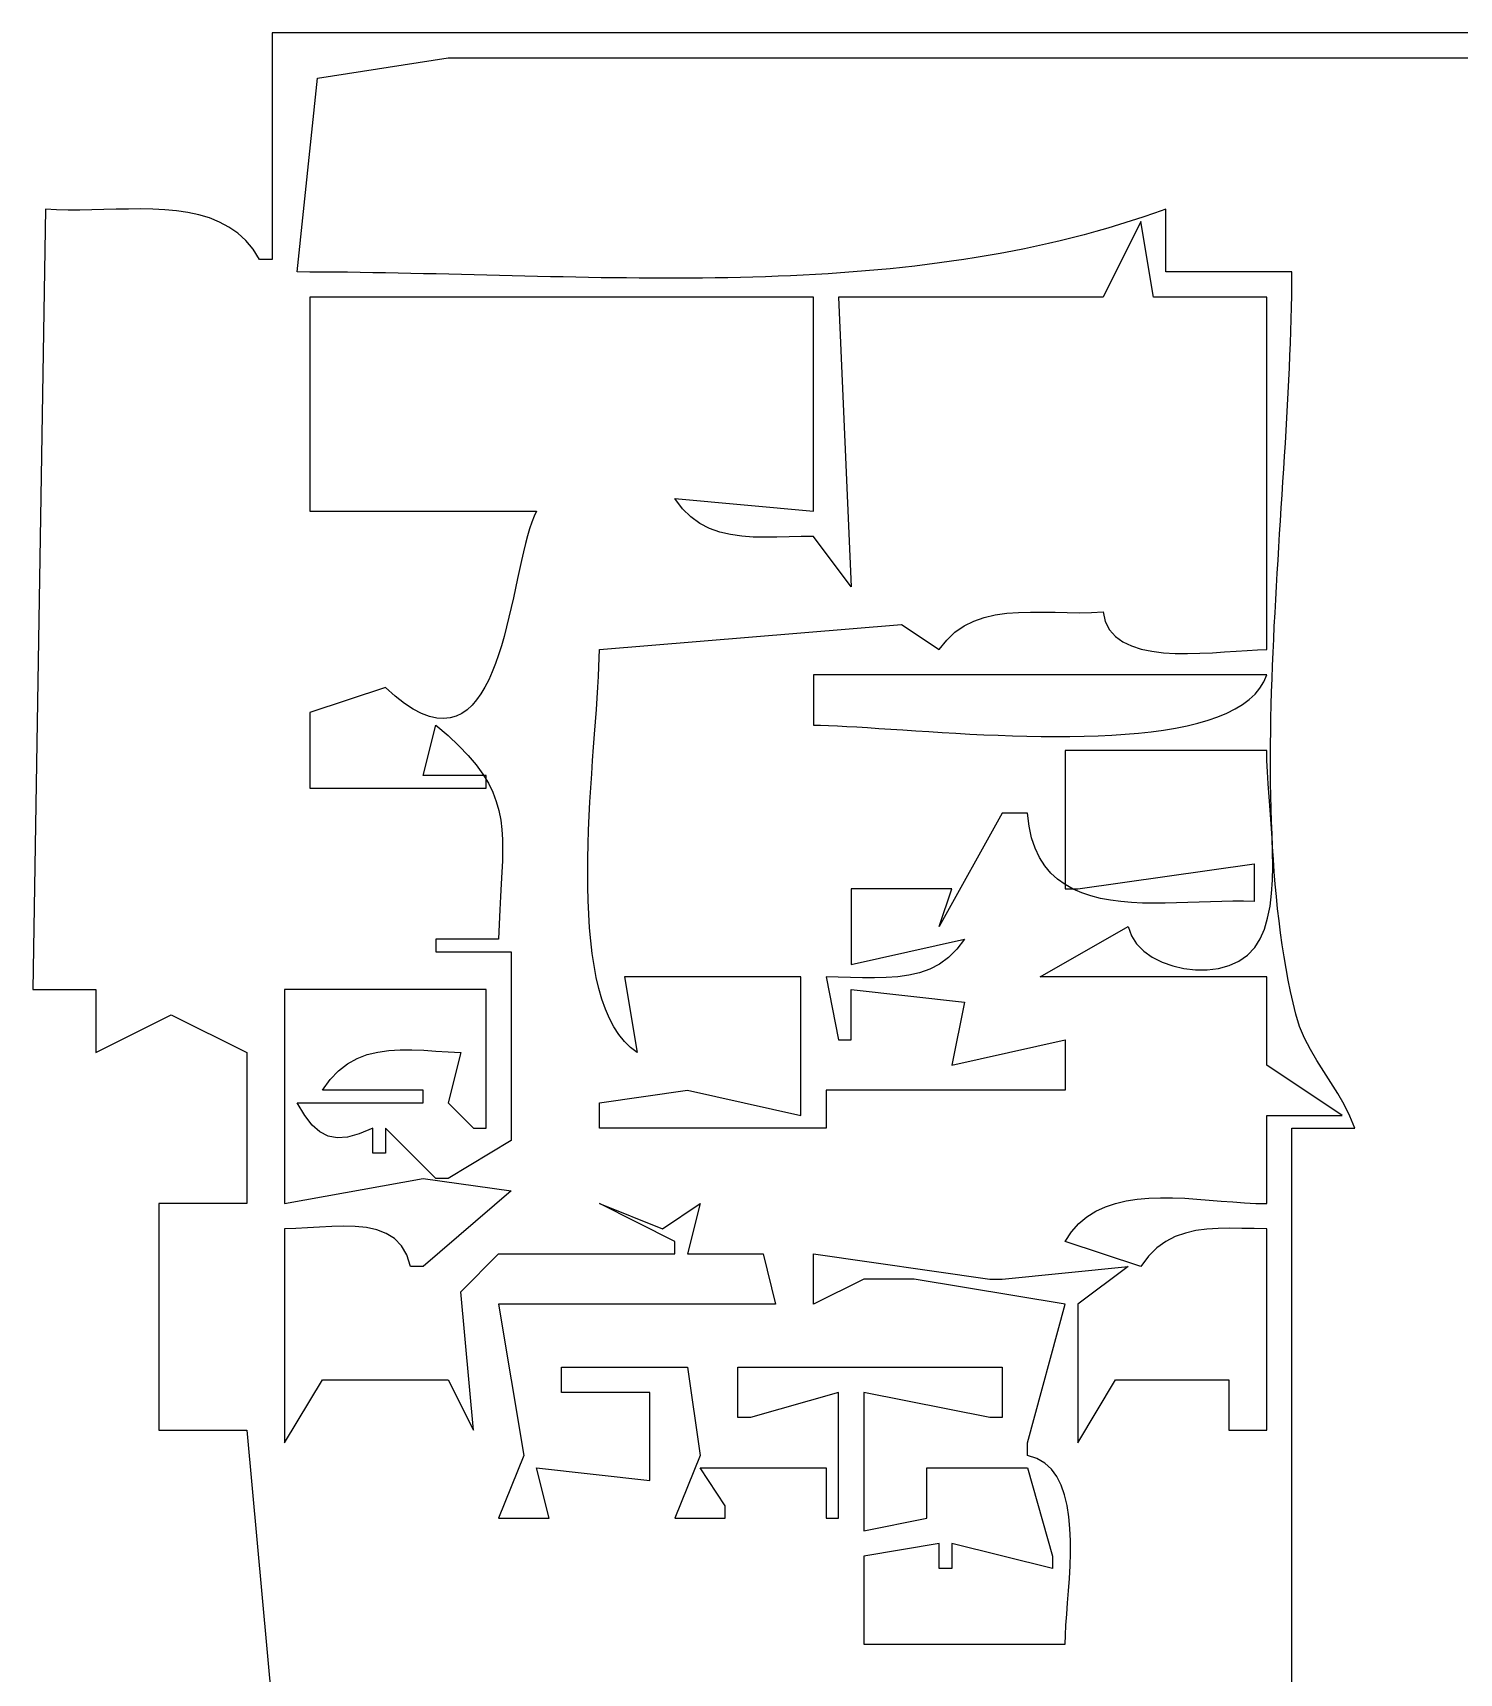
# Model space of a CAD drawing. Header units: metres. Extents: x 249 to 997, y 92 to 756.
# Drawn here: x 256 to 369.3, y 410.7 to 541 of the extents above; entities that cross this region are included whole.
import ezdxf

# ---------------------------------------------------------------- set-up
doc = ezdxf.new("R2010")
doc.units = ezdxf.units.M

msp = doc.modelspace()

# ---------------------------------------------------------------- linework, layer by layer
for p, q in [((431, 541), (275, 541)), ((275, 541), (275, 523)), ((278.6034, 537.3966), (289, 539)), ((289, 539), (315, 539)), ((315, 539), (431, 539)), ((277, 522), (278.6034, 537.3966)), ((257, 527), (256, 465)), ((257.8844, 526.939), (257, 527)), ((258.7974, 526.912), (257.8844, 526.939)), ((259.7335, 526.911), (258.7974, 526.912)), ((260.6875, 526.9277), (259.7335, 526.911)), ((261.654, 526.9542), (260.6875, 526.9277)), ((262.6275, 526.9822), (261.654, 526.9542)), ((263.6028, 527.0038), (262.6275, 526.9822)), ((264.5744, 527.0106), (263.6028, 527.0038)), ((265.5371, 526.9948), (264.5744, 527.0106)), ((266.4854, 526.9481), (265.5371, 526.9948)), ((267.414, 526.8624), (266.4854, 526.9481)), ((268.3176, 526.7297), (267.414, 526.8624)), ((269.1907, 526.5417), (268.3176, 526.7297)), ((270.028, 526.2905), (269.1907, 526.5417)), ((345.0814, 526.6716), (344.1592, 526.3559)), ((346, 527), (345.0814, 526.6716)), ((346, 522), (346, 527)), ((270.8241, 525.9679), (270.028, 526.2905)), ((271.5738, 525.5658), (270.8241, 525.9679)), ((272.2715, 525.076), (271.5738, 525.5658)), ((340.4364, 525.2165), (339.4975, 524.9613)), ((341.3721, 525.4834), (340.4364, 525.2165)), ((344, 526), (341, 520)), ((342.3045, 525.7621), (341.3721, 525.4834)), ((343.2336, 526.0529), (342.3045, 525.7621)), ((344.1592, 526.3559), (343.2336, 526.0529)), ((345, 520), (344, 526)), ((272.9121, 524.4905), (272.2715, 525.076)), ((273.49, 523.8012), (272.9121, 524.4905)), ((334.7576, 523.8508), (333.801, 523.6602)), ((335.7114, 524.0516), (334.7576, 523.8508)), ((336.6624, 524.2628), (335.7114, 524.0516)), ((337.6104, 524.4846), (336.6624, 524.2628)), ((338.5555, 524.7174), (337.6104, 524.4846)), ((339.4975, 524.9613), (338.5555, 524.7174)), ((274, 523), (273.49, 523.8012)), ((275, 523), (274, 523)), ((327.033, 522.5918), (326.0568, 522.4742)), ((328.0071, 522.7176), (327.033, 522.5918)), ((328.9788, 522.852), (328.0071, 522.7176)), ((329.9483, 522.9951), (328.9788, 522.852)), ((330.9152, 523.1473), (329.9483, 522.9951)), ((331.8797, 523.3087), (330.9152, 523.1473)), ((332.8417, 523.4796), (331.8797, 523.3087)), ((333.801, 523.6602), (332.8417, 523.4796)), ((277.9971, 521.9983), (277, 522)), ((278.9956, 521.9934), (277.9971, 521.9983)), ((279.9953, 521.9855), (278.9956, 521.9934)), ((280.9961, 521.9749), (279.9953, 521.9855)), ((281.998, 521.9618), (280.9961, 521.9749)), ((283.0009, 521.9464), (281.998, 521.9618)), ((284.0047, 521.929), (283.0009, 521.9464)), ((285.0093, 521.9098), (284.0047, 521.929)), ((286.0148, 521.889), (285.0093, 521.9098)), ((287.0209, 521.8669), (286.0148, 521.889)), ((288.0277, 521.8437), (287.0209, 521.8669)), ((289.0351, 521.8196), (288.0277, 521.8437)), ((290.0429, 521.7949), (289.0351, 521.8196)), ((291.0512, 521.7699), (290.0429, 521.7949)), ((292.0598, 521.7446), (291.0512, 521.7699)), ((293.0688, 521.7195), (292.0598, 521.7446)), ((294.0779, 521.6947), (293.0688, 521.7195)), ((295.0872, 521.6704), (294.0779, 521.6947)), ((296.0965, 521.6469), (295.0872, 521.6704)), ((297.1059, 521.6244), (296.0965, 521.6469)), ((298.1151, 521.6032), (297.1059, 521.6244)), ((299.1243, 521.5835), (298.1151, 521.6032)), ((300.1332, 521.5655), (299.1243, 521.5835)), ((301.1418, 521.5495), (300.1332, 521.5655)), ((302.1501, 521.5356), (301.1418, 521.5495)), ((303.1579, 521.5242), (302.1501, 521.5356)), ((304.1653, 521.5155), (303.1579, 521.5242)), ((305.1721, 521.5097), (304.1653, 521.5155)), ((306.1782, 521.507), (305.1721, 521.5097)), ((307.1836, 521.5077), (306.1782, 521.507)), ((308.1883, 521.512), (307.1836, 521.5077)), ((309.1921, 521.5201), (308.1883, 521.512)), ((310.1949, 521.5323), (309.1921, 521.5201)), ((311.1968, 521.5488), (310.1949, 521.5323)), ((312.1976, 521.5699), (311.1968, 521.5488)), ((313.1973, 521.5958), (312.1976, 521.5699)), ((314.1957, 521.6267), (313.1973, 521.5958)), ((315.1929, 521.6628), (314.1957, 521.6267)), ((316.1887, 521.7044), (315.1929, 521.6628)), ((317.1831, 521.7518), (316.1887, 521.7044)), ((318.176, 521.8051), (317.1831, 521.7518)), ((319.1673, 521.8646), (318.176, 521.8051)), ((320.157, 521.9305), (319.1673, 521.8646)), ((321.145, 522.0031), (320.157, 521.9305)), ((322.1312, 522.0826), (321.145, 522.0031)), ((323.1156, 522.1692), (322.1312, 522.0826)), ((324.098, 522.2632), (323.1156, 522.1692)), ((325.0784, 522.3648), (324.098, 522.2632)), ((326.0568, 522.4742), (325.0784, 522.3648)), ((356, 522), (346, 522)), ((355.9965, 521.0772), (356, 522)), ((318, 520), (278, 520)), ((278, 520), (278, 503)), ((318, 503), (318, 520)), ((341, 520), (320, 520)), ((320, 520), (321, 497)), ((354, 520), (345, 520)), ((354, 492), (354, 520)), ((355.9704, 519.2055), (355.9866, 520.1456)), ((355.9866, 520.1456), (355.9965, 521.0772)), ((355.9484, 518.257), (355.9704, 519.2055)), ((355.9209, 517.3007), (355.9484, 518.257)), ((355.8509, 515.3656), (355.8883, 516.3368)), ((355.8883, 516.3368), (355.9209, 517.3007)), ((355.8092, 514.3875), (355.8509, 515.3656)), ((355.7139, 512.4119), (355.7634, 513.4029)), ((355.7634, 513.4029), (355.8092, 514.3875)), ((355.6611, 511.415), (355.7139, 512.4119)), ((355.6054, 510.4125), (355.6611, 511.415)), ((355.5471, 509.4047), (355.6054, 510.4125)), ((355.4241, 507.3747), (355.4866, 508.392)), ((355.4866, 508.392), (355.5471, 509.4047)), ((355.3602, 506.353), (355.4241, 507.3747)), ((355.2952, 505.3274), (355.3602, 506.353)), ((355.163, 503.2657), (355.2293, 504.2982)), ((355.2293, 504.2982), (355.2952, 505.3274)), ((278, 503), (296, 503)), ((296, 503), (295.8108, 502.5947)), ((307.6041, 503.1974), (307, 504)), ((307, 504), (318, 503)), ((308.2684, 502.5449), (307.6041, 503.1974)), ((355.0967, 502.2302), (355.163, 503.2657)), ((295.6309, 502.1293), (295.4586, 501.6092)), ((295.8108, 502.5947), (295.6309, 502.1293)), ((308.9875, 502.0277), (308.2684, 502.5449)), ((309.756, 501.6306), (308.9875, 502.0277)), ((355.0307, 501.192), (355.0967, 502.2302)), ((295.1308, 500.4262), (294.9723, 499.7741)), ((295.2924, 501.0397), (295.1308, 500.4262)), ((295.4586, 501.6092), (295.2924, 501.0397)), ((310.5684, 501.3388), (309.756, 501.6306)), ((311.4194, 501.1374), (310.5684, 501.3388)), ((312.3035, 501.0113), (311.4194, 501.1374)), ((313.2152, 500.9456), (312.3035, 501.0113)), ((314.1493, 500.9254), (313.2152, 500.9456)), ((315.1002, 500.9356), (314.1493, 500.9254)), ((316.0626, 500.9615), (315.1002, 500.9356)), ((317.031, 500.9879), (316.0626, 500.9615)), ((318, 501), (317.031, 500.9879)), ((321, 497), (318, 501)), ((354.9653, 500.1516), (355.0307, 501.192)), ((294.8153, 499.0888), (294.6583, 498.3756)), ((294.9723, 499.7741), (294.8153, 499.0888)), ((354.838, 498.0651), (354.901, 499.1092)), ((354.901, 499.1092), (354.9653, 500.1516)), ((294.6583, 498.3756), (294.4996, 497.6401)), ((354.7768, 497.0197), (354.838, 498.0651)), ((294.3379, 496.8875), (294.1716, 496.1233)), ((294.4996, 497.6401), (294.3379, 496.8875)), ((354.7177, 495.9732), (354.7768, 497.0197)), ((293.999, 495.3528), (293.8187, 494.5815)), ((294.1716, 496.1233), (293.999, 495.3528)), ((354.6611, 494.9262), (354.7177, 495.9732)), ((293.8187, 494.5815), (293.6292, 493.8147)), ((301, 492), (325, 494)), ((325, 494), (328, 492)), ((329.2406, 493.3909), (329.9622, 493.8893)), ((329.9622, 493.8893), (330.7415, 494.2748)), ((330.7415, 494.2748), (331.571, 494.5612)), ((331.571, 494.5612), (332.4433, 494.7621)), ((332.4433, 494.7621), (333.351, 494.8914)), ((333.351, 494.8914), (334.2868, 494.9629)), ((334.2868, 494.9629), (335.2432, 494.9903)), ((335.2432, 494.9903), (336.2128, 494.9873)), ((336.2128, 494.9873), (337.1882, 494.9678)), ((337.1882, 494.9678), (338.1621, 494.9456)), ((338.1621, 494.9456), (339.1269, 494.9343)), ((339.1269, 494.9343), (340.0753, 494.9479)), ((340.0753, 494.9479), (341, 495)), ((341, 495), (341.1845, 494.2309)), ((341.1845, 494.2309), (341.5181, 493.586)), ((354.5566, 492.8313), (354.6073, 493.8788)), ((354.6073, 493.8788), (354.6611, 494.9262)), ((293.4288, 493.0578), (293.2161, 492.3162)), ((293.6292, 493.8147), (293.4288, 493.0578)), ((328, 492), (328.5841, 492.7656)), ((328.5841, 492.7656), (329.2406, 493.3909)), ((341.5181, 493.586), (341.9855, 493.055)), ((341.9855, 493.055), (342.5714, 492.6282)), ((342.5714, 492.6282), (343.2604, 492.2954)), ((354.5096, 491.7842), (354.5566, 492.8313)), ((292.9895, 491.5953), (292.7475, 490.9005)), ((293.2161, 492.3162), (292.9895, 491.5953)), ((300.9685, 490.6282), (300.9918, 491.3445)), ((300.9918, 491.3445), (301, 492)), ((343.2604, 492.2954), (344.0373, 492.0466)), ((344.0373, 492.0466), (344.8867, 491.8719)), ((344.8867, 491.8719), (345.7933, 491.7613)), ((345.7933, 491.7613), (346.7418, 491.7048)), ((346.7418, 491.7048), (347.7169, 491.6923)), ((347.7169, 491.6923), (348.7033, 491.714)), ((348.7033, 491.714), (349.6856, 491.7597)), ((349.6856, 491.7597), (350.6485, 491.8195)), ((350.6485, 491.8195), (351.5767, 491.8835)), ((351.5767, 491.8835), (352.4549, 491.9415)), ((352.4549, 491.9415), (353.2677, 491.9837)), ((353.2677, 491.9837), (354, 492)), ((354.4664, 490.7378), (354.5096, 491.7842)), ((292.4886, 490.2372), (292.2111, 489.6107)), ((292.7475, 490.9005), (292.4886, 490.2372)), ((300.9321, 489.8553), (300.9685, 490.6282)), ((318, 490), (318, 486)), ((354, 490), (318, 490)), ((353.7704, 489.4531), (354, 490)), ((354.4275, 489.6923), (354.4664, 490.7378)), ((284, 489), (278, 487)), ((284.7827, 488.3034), (284, 489)), ((291.9136, 489.0265), (291.5945, 488.49)), ((292.2111, 489.6107), (291.9136, 489.0265)), ((300.827, 488.1561), (300.8843, 489.0299)), ((300.8843, 489.0299), (300.9321, 489.8553)), ((353.0747, 488.4774), (353.4608, 488.946)), ((353.4608, 488.946), (353.7704, 489.4531)), ((354.3641, 487.6057), (354.3933, 488.6482)), ((354.3933, 488.6482), (354.4275, 489.6923)), ((285.5224, 487.7301), (284.7827, 488.3034)), ((286.2204, 487.2744), (285.5224, 487.7301)), ((290.8855, 487.5814), (290.4925, 487.2201)), ((291.2524, 488.0065), (290.8855, 487.5814)), ((291.5945, 488.49), (291.2524, 488.0065)), ((300.7622, 487.2381), (300.827, 488.1561)), ((351.4946, 487.2885), (352.088, 487.6499)), ((352.088, 487.6499), (352.6159, 488.0458)), ((352.6159, 488.0458), (353.0747, 488.4774)), ((354.3402, 486.5651), (354.3641, 487.6057)), ((278, 487), (278, 481)), ((286.8784, 486.931), (286.2204, 487.2744)), ((287.4979, 486.6946), (286.8784, 486.931)), ((288.0805, 486.5598), (287.4979, 486.6946)), ((288.6276, 486.5211), (288.0805, 486.5598)), ((289.1408, 486.5732), (288.6276, 486.5211)), ((289.6216, 486.7106), (289.1408, 486.5732)), ((290.0717, 486.9281), (289.6216, 486.7106)), ((290.4925, 487.2201), (290.0717, 486.9281)), ((300.6172, 485.2859), (300.6916, 486.28)), ((300.6916, 486.28), (300.7622, 487.2381)), ((347.6744, 485.9513), (348.5399, 486.1605)), ((348.5399, 486.1605), (349.3584, 486.3975)), ((349.3584, 486.3975), (350.1261, 486.6636)), ((350.1261, 486.6636), (350.8394, 486.9602)), ((350.8394, 486.9602), (351.4946, 487.2885)), ((354.322, 485.5269), (354.3402, 486.5651)), ((287, 482), (288, 486)), ((288, 486), (288.981, 485.1691)), ((288.981, 485.1691), (289.8378, 484.3708)), ((300.5408, 484.2601), (300.6172, 485.2859)), ((318, 486), (318.5728, 485.9938)), ((318.5728, 485.9938), (319.2086, 485.9756)), ((319.2086, 485.9756), (319.9037, 485.9466)), ((319.9037, 485.9466), (320.6544, 485.9082)), ((320.6544, 485.9082), (321.4571, 485.8616)), ((321.4571, 485.8616), (322.308, 485.8083)), ((322.308, 485.8083), (323.2035, 485.7495)), ((323.2035, 485.7495), (324.14, 485.6867)), ((324.14, 485.6867), (325.1137, 485.621)), ((325.1137, 485.621), (326.121, 485.5538)), ((326.121, 485.5538), (327.1582, 485.4866)), ((327.1582, 485.4866), (328.2218, 485.4205)), ((328.2218, 485.4205), (329.3079, 485.357)), ((329.3079, 485.357), (330.4129, 485.2973)), ((330.4129, 485.2973), (331.5332, 485.2428)), ((331.5332, 485.2428), (332.6651, 485.1948)), ((332.6651, 485.1948), (333.8049, 485.1547)), ((333.8049, 485.1547), (334.949, 485.1237)), ((334.949, 485.1237), (336.0936, 485.1032)), ((336.0936, 485.1032), (337.2352, 485.0946)), ((337.2352, 485.0946), (338.37, 485.0991)), ((338.37, 485.0991), (339.4944, 485.1181)), ((339.4944, 485.1181), (340.6047, 485.153)), ((340.6047, 485.153), (341.6973, 485.2049)), ((341.6973, 485.2049), (342.7684, 485.2754)), ((342.7684, 485.2754), (343.8145, 485.3656)), ((343.8145, 485.3656), (344.8317, 485.477)), ((344.8317, 485.477), (345.8166, 485.6109)), ((345.8166, 485.6109), (346.7654, 485.7685)), ((346.7654, 485.7685), (347.6744, 485.9513)), ((354.3099, 484.4912), (354.322, 485.5269)), ((289.8378, 484.3708), (290.5783, 483.5995)), ((290.5783, 483.5995), (291.2102, 482.8493)), ((300.4643, 483.2066), (300.5408, 484.2601)), ((354, 484), (338, 484)), ((338, 484), (338, 473)), ((354.017, 483.1962), (354, 484)), ((354.3043, 483.4586), (354.3099, 484.4912)), ((354.3055, 482.4292), (354.3043, 483.4586)), ((291.2102, 482.8493), (291.7416, 482.1144)), ((300.3186, 481.0333), (300.3896, 482.1296)), ((300.3896, 482.1296), (300.4643, 483.2066)), ((354.0627, 482.3063), (354.017, 483.1962)), ((354.1287, 481.3436), (354.0627, 482.3063)), ((354.3138, 481.4034), (354.3055, 482.4292)), ((278, 481), (292, 481)), ((292, 482), (287, 482)), ((291.7416, 482.1144), (292.1803, 481.3891)), ((292, 481), (292, 482)), ((292.1803, 481.3891), (292.5341, 480.6676)), ((300.2531, 479.9217), (300.3186, 481.0333)), ((354.2067, 480.3215), (354.1287, 481.3436)), ((354.3297, 480.3816), (354.3138, 481.4034)), ((292.5341, 480.6676), (292.8109, 479.944)), ((292.8109, 479.944), (293.0187, 479.2126)), ((300.1949, 478.799), (300.2531, 479.9217)), ((354.2883, 479.2537), (354.2067, 480.3215)), ((354.3534, 479.3641), (354.3297, 480.3816)), ((293.0187, 479.2126), (293.1653, 478.4677)), ((293.1653, 478.4677), (293.2586, 477.7034)), ((300.1461, 477.6694), (300.1949, 478.799)), ((333, 479), (328, 470)), ((335, 479), (333, 479)), ((335.1243, 477.974), (335, 479)), ((354.3654, 478.1534), (354.2883, 479.2537)), ((354.3854, 478.3512), (354.3534, 479.3641)), ((354.426, 477.3432), (354.3854, 478.3512)), ((293.2586, 477.7034), (293.3065, 476.914)), ((293.3065, 476.914), (293.3168, 476.0937)), ((300.1083, 476.537), (300.1461, 477.6694)), ((335.3281, 477.0491), (335.1243, 477.974)), ((335.6071, 476.2201), (335.3281, 477.0491)), ((354.4295, 477.0343), (354.3654, 478.1534)), ((354.4756, 476.3404), (354.426, 477.3432)), ((354.4725, 475.9097), (354.4295, 477.0343)), ((293.3168, 476.0937), (293.2974, 475.2366)), ((300.0836, 475.406), (300.1083, 476.537)), ((335.9571, 475.4821), (335.6071, 476.2201)), ((354.4859, 474.7932), (354.4725, 475.9097)), ((354.5345, 475.3433), (354.4756, 476.3404)), ((293.2563, 474.3371), (293.2013, 473.3893)), ((293.2974, 475.2366), (293.2563, 474.3371)), ((300.0738, 474.2804), (300.0836, 475.406)), ((336.3738, 474.8299), (335.9571, 475.4821)), ((336.853, 474.2585), (336.3738, 474.8299)), ((339, 473), (353, 475)), ((353, 475), (353, 472)), ((354.4615, 473.6981), (354.4859, 474.7932)), ((354.6031, 474.3521), (354.5345, 475.3433)), ((354.6817, 473.3671), (354.6031, 474.3521)), ((293.2013, 473.3893), (293.1403, 472.3875)), ((300.0807, 473.1645), (300.0738, 474.2804)), ((300.1063, 472.0623), (300.0807, 473.1645)), ((337.3905, 473.7628), (336.853, 474.2585)), ((337.9818, 473.3378), (337.3905, 473.7628)), ((338.6229, 472.9784), (337.9818, 473.3378)), ((354.3909, 472.638), (354.4615, 473.6981)), ((354.7708, 472.3887), (354.6817, 473.3671)), ((293.1403, 472.3875), (293.0811, 471.3259)), ((300.1524, 470.9781), (300.1063, 472.0623)), ((329, 473), (321, 473)), ((321, 473), (321, 467)), ((328, 470), (329, 473)), ((338, 473), (339, 473)), ((339.3094, 472.6796), (338.6229, 472.9784)), ((340.0371, 472.4362), (339.3094, 472.6796)), ((340.8017, 472.2432), (340.0371, 472.4362)), ((341.5989, 472.0956), (340.8017, 472.2432)), ((342.4246, 471.9882), (341.5989, 472.0956)), ((343.2745, 471.9161), (342.4246, 471.9882)), ((344.1442, 471.8741), (343.2745, 471.9161)), ((345.0296, 471.8573), (344.1442, 471.8741)), ((345.9264, 471.8605), (345.0296, 471.8573)), ((346.8303, 471.8787), (345.9264, 471.8605)), ((347.7371, 471.9067), (346.8303, 471.8787)), ((348.6425, 471.9397), (347.7371, 471.9067)), ((349.5423, 471.9724), (348.6425, 471.9397)), ((350.4322, 471.9999), (349.5423, 471.9724)), ((351.308, 472.017), (350.4322, 471.9999)), ((352.1653, 472.0187), (351.308, 472.017)), ((353, 472), (352.1653, 472.0187)), ((354.2659, 471.6264), (354.3909, 472.638)), ((354.8707, 471.4172), (354.7708, 472.3887)), ((293.0811, 471.3259), (293.0317, 470.1986)), ((300.2209, 469.9159), (300.1524, 470.9781)), ((353.8194, 469.8022), (354.0782, 470.6766)), ((354.0782, 470.6766), (354.2659, 471.6264)), ((354.9817, 470.453), (354.8707, 471.4172)), ((355.1041, 469.4963), (354.9817, 470.453)), ((293.0317, 470.1986), (293, 469)), ((300.3136, 468.8799), (300.2209, 469.9159)), ((336, 466), (343, 470)), ((343, 470), (343.2529, 469.2787)), ((343.2529, 469.2787), (343.6716, 468.6315)), ((353.4812, 469.0166), (353.8194, 469.8022)), ((355.2385, 468.5476), (355.1041, 469.4963)), ((293, 469), (288, 469)), ((288, 469), (288, 468)), ((288, 468), (294, 468)), ((294, 468), (294, 453)), ((300.4324, 467.8743), (300.3136, 468.8799)), ((300.5793, 466.9031), (300.4324, 467.8743)), ((321, 467), (330, 469)), ((329.3958, 468.1974), (328.7315, 467.545)), ((330, 469), (329.3958, 468.1974)), ((343.6716, 468.6315), (344.2326, 468.0629)), ((344.2326, 468.0629), (344.9123, 467.5777)), ((352.4844, 467.7291), (353.0555, 468.3333)), ((353.0555, 468.3333), (353.4812, 469.0166)), ((355.3851, 467.607), (355.2385, 468.5476)), ((300.756, 465.9706), (300.5793, 466.9031)), ((327.2439, 466.6307), (326.4315, 466.3389)), ((328.0124, 467.0277), (327.2439, 466.6307)), ((328.7315, 467.545), (328.0124, 467.0277)), ((344.9123, 467.5777), (345.6872, 467.1805)), ((345.6872, 467.1805), (346.5337, 466.8759)), ((346.5337, 466.8759), (347.4281, 466.6687)), ((347.4281, 466.6687), (348.3471, 466.5633)), ((348.3471, 466.5633), (349.267, 466.5646)), ((349.267, 466.5646), (350.1642, 466.6772)), ((350.1642, 466.6772), (351.0152, 466.9057)), ((351.0152, 466.9057), (351.7965, 467.2548)), ((351.7965, 467.2548), (352.4844, 467.7291)), ((355.5442, 466.675), (355.3851, 467.607)), ((355.7163, 465.7519), (355.5442, 466.675)), ((300.9645, 465.0809), (300.756, 465.9706)), ((317, 466), (303, 466)), ((303, 466), (304, 460)), ((317, 455), (317, 466)), ((319.9689, 465.9879), (319, 466)), ((319, 466), (320, 461)), ((320.9373, 465.9615), (319.9689, 465.9879)), ((321.8996, 465.9356), (320.9373, 465.9615)), ((322.8506, 465.9254), (321.8996, 465.9356)), ((323.7846, 465.9456), (322.8506, 465.9254)), ((324.6964, 466.0113), (323.7846, 465.9456)), ((325.5805, 466.1374), (324.6964, 466.0113)), ((326.4315, 466.3389), (325.5805, 466.1374)), ((354, 466), (336, 466)), ((354, 459), (354, 466)), ((355.9018, 464.838), (355.7163, 465.7519)), ((256, 465), (261, 465)), ((261, 465), (261, 460)), ((292, 465), (276, 465)), ((276, 465), (276, 448)), ((292, 454), (292, 465)), ((301.2066, 464.2381), (300.9645, 465.0809)), ((301.4842, 463.4463), (301.2066, 464.2381)), ((321, 461), (321, 465)), ((321, 465), (330, 464)), ((330, 464), (329, 459)), ((356.1008, 463.9337), (355.9018, 464.838)), ((356.314, 463.0393), (356.1008, 463.9337)), ((261, 460), (267, 463)), ((267, 463), (273, 460)), ((301.7991, 462.7097), (301.4842, 463.4463)), ((302.1533, 462.0325), (301.7991, 462.7097)), ((356.6138, 462.0686), (356.314, 463.0393)), ((302.5486, 461.4188), (302.1533, 462.0325)), ((302.9869, 460.8727), (302.5486, 461.4188)), ((357.0069, 461.1382), (356.6138, 462.0686)), ((273, 460), (273, 448)), ((282.5608, 459.8313), (283.3975, 460.0372)), ((283.3975, 460.0372), (284.2677, 460.1593)), ((284.2677, 460.1593), (285.168, 460.213)), ((285.168, 460.213), (286.0949, 460.2139)), ((286.0949, 460.2139), (287.045, 460.1775)), ((287.045, 460.1775), (288.0148, 460.1194)), ((288.0148, 460.1194), (289.0009, 460.055)), ((290, 460), (289, 456)), ((289.0009, 460.055), (290, 460)), ((303.4701, 460.3984), (302.9869, 460.8727)), ((304, 460), (303.4701, 460.3984)), ((320, 461), (321, 461)), ((329, 459), (338, 461)), ((338, 461), (338, 457)), ((357.4725, 460.2385), (357.0069, 461.1382)), ((357.9896, 459.3599), (357.4725, 460.2385)), ((280.286, 458.5549), (281.0016, 459.1056)), ((281.0016, 459.1056), (281.761, 459.5259)), ((281.761, 459.5259), (282.5608, 459.8313)), ((360, 455), (354, 459)), ((358.5372, 458.4931), (357.9896, 459.3599)), ((279, 457), (279.6176, 457.8582)), ((279.6176, 457.8582), (280.286, 458.5549)), ((359.0944, 457.6283), (358.5372, 458.4931)), ((359.6402, 456.7561), (359.0944, 457.6283)), ((287, 457), (279, 457)), ((287, 456), (287, 457)), ((301, 456), (308, 457)), ((308, 457), (317, 455)), ((338, 457), (319, 457)), ((319, 457), (319, 454)), ((360.1537, 455.8671), (359.6402, 456.7561)), ((277.6051, 455.0068), (277, 456)), ((277, 456), (287, 456)), ((278.1985, 454.2383), (277.6051, 455.0068)), ((289, 456), (291, 454)), ((301, 454), (301, 456)), ((354, 448), (354, 455)), ((354, 455), (360, 455)), ((360.6139, 454.9515), (360.1537, 455.8671)), ((361, 454), (360.6139, 454.9515)), ((278.8067, 453.6883), (278.1985, 454.2383)), ((279.4563, 453.3506), (278.8067, 453.6883)), ((281.9191, 453.55), (280.9859, 453.2877)), ((283, 454), (281.9191, 453.55)), ((283, 452), (283, 454)), ((288, 450), (284, 454)), ((284, 454), (284, 452)), ((291, 454), (292, 454)), ((319, 454), (301, 454)), ((356, 410), (356, 454)), ((356, 454), (361, 454)), ((280.1738, 453.2191), (279.4563, 453.3506)), ((280.9859, 453.2877), (280.1738, 453.2191)), ((294, 453), (289, 450)), ((284, 452), (283, 452)), ((276, 448), (287, 450)), ((287, 450), (294, 449)), ((289, 450), (288, 450)), ((294, 449), (287, 443)), ((342.8425, 448.2178), (343.7267, 448.3528)), ((343.7267, 448.3528), (344.6401, 448.4319)), ((344.6401, 448.4319), (345.5765, 448.4635)), ((345.5765, 448.4635), (346.5295, 448.456)), ((346.5295, 448.456), (347.493, 448.4179)), ((347.493, 448.4179), (348.4605, 448.3575)), ((348.4605, 448.3575), (349.4259, 448.2833)), ((349.4259, 448.2833), (350.3828, 448.2038)), ((273, 448), (266, 448)), ((266, 448), (266, 430)), ((307, 445), (301, 448)), ((301, 448), (306, 446)), ((306, 446), (309, 448)), ((309, 448), (308, 444)), ((339.0802, 446.4094), (339.7239, 446.9503)), ((339.7239, 446.9503), (340.4283, 447.3931)), ((340.4283, 447.3931), (341.187, 447.7464)), ((341.187, 447.7464), (341.9939, 448.0185)), ((341.9939, 448.0185), (342.8425, 448.2178)), ((350.3828, 448.2038), (351.3249, 448.1272)), ((351.3249, 448.1272), (352.246, 448.0621)), ((352.246, 448.0621), (353.1398, 448.0169)), ((353.1398, 448.0169), (354, 448)), ((276.8937, 446.0217), (276, 446)), ((276, 446), (276, 429)), ((277.8253, 446.0739), (276.8937, 446.0217)), ((278.7789, 446.1367), (277.8253, 446.0739)), ((279.7384, 446.1904), (278.7789, 446.1367)), ((280.6879, 446.2151), (279.7384, 446.1904)), ((281.6112, 446.1912), (280.6879, 446.2151)), ((282.4925, 446.0988), (281.6112, 446.1912)), ((283.3157, 445.9182), (282.4925, 446.0988)), ((284.0648, 445.6296), (283.3157, 445.9182)), ((338, 445), (338.5035, 445.7621)), ((338.5035, 445.7621), (339.0802, 446.4094)), ((347.5422, 445.6577), (346.7431, 445.376)), ((348.3794, 445.8479), (347.5422, 445.6577)), ((349.251, 445.9632), (348.3794, 445.8479)), ((350.1536, 446.0203), (349.251, 445.9632)), ((351.0833, 446.0358), (350.1536, 446.0203)), ((352.0367, 446.0265), (351.0833, 446.0358)), ((353.0101, 446.009), (352.0367, 446.0265)), ((354, 446), (353.0101, 446.009)), ((354, 430), (354, 446)), ((284.7237, 445.2132), (284.0648, 445.6296)), ((285.2766, 444.6493), (284.7237, 445.2132)), ((285.7073, 443.9182), (285.2766, 444.6493)), ((307, 444), (307, 445)), ((344, 443), (338, 445)), ((345.2736, 444.4711), (344.6105, 443.8147)), ((345.9857, 444.986), (345.2736, 444.4711)), ((346.7431, 445.376), (345.9857, 444.986)), ((286, 443), (285.7073, 443.9182)), ((290, 441), (293, 444)), ((293, 444), (307, 444)), ((308, 444), (314, 444)), ((314, 444), (315, 440)), ((318, 440), (318, 444)), ((318, 444), (332, 442)), ((344.6105, 443.8147), (344, 443)), ((287, 443), (286, 443)), ((322, 442), (318, 440)), ((323, 442), (322, 442)), ((325, 442), (323, 442)), ((326, 442), (325, 442)), ((338, 440), (326, 442)), ((332, 442), (333, 442)), ((333, 442), (343, 443)), ((343, 443), (339, 440)), ((291, 430), (290, 441)), ((315, 440), (293, 440)), ((293, 440), (295, 428)), ((335, 429), (338, 440)), ((339, 440), (339, 429)), ((276, 429), (279, 434)), ((279, 434), (289, 434)), ((289, 434), (291, 430)), ((298, 433), (298, 435)), ((298, 435), (308, 435)), ((308, 435), (309, 428)), ((312, 431), (312, 435)), ((312, 435), (333, 435)), ((333, 435), (333, 431)), ((339, 429), (342, 434)), ((342, 434), (351, 434)), ((351, 434), (351, 430)), ((305, 433), (298, 433)), ((305, 426), (305, 433)), ((320, 433), (313, 431)), ((320, 423), (320, 433)), ((332, 431), (322, 433)), ((322, 433), (322, 422)), ((313, 431), (312, 431)), ((333, 431), (332, 431)), ((266, 430), (273, 430)), ((273, 430), (275, 408)), ((335, 428), (335, 429)), ((351, 430), (354, 430)), ((295, 428), (293, 423)), ((309, 428), (307, 423)), ((335.7414, 427.7598), (335, 428)), ((336.3725, 427.3902), (335.7414, 427.7598)), ((297, 423), (296, 427)), ((296, 427), (305, 426)), ((311, 424), (309, 427)), ((309, 427), (319, 427)), ((319, 427), (319, 423)), ((327, 423), (327, 427)), ((327, 427), (335, 427)), ((335, 427), (337, 420)), ((336.9012, 426.903), (336.3725, 427.3902)), ((337.3357, 426.3105), (336.9012, 426.903)), ((337.6838, 425.6246), (337.3357, 426.3105)), ((337.9538, 424.8576), (337.6838, 425.6246)), ((338.1535, 424.0214), (337.9538, 424.8576)), ((311, 423), (311, 424)), ((338.291, 423.1283), (338.1535, 424.0214)), ((293, 423), (297, 423)), ((307, 423), (311, 423)), ((319, 423), (320, 423)), ((322, 422), (327, 423)), ((338.3745, 422.1902), (338.291, 423.1283)), ((338.4118, 421.2193), (338.3745, 422.1902)), ((328, 421), (322, 420)), ((328, 419), (328, 421)), ((337, 419), (329, 421)), ((329, 421), (329, 419)), ((338.4111, 420.2277), (338.4118, 421.2193)), ((322, 420), (322, 413)), ((337, 420), (337, 419)), ((338.3804, 419.2274), (338.4111, 420.2277)), ((329, 419), (328, 419)), ((338.3277, 418.2306), (338.3804, 419.2274)), ((338.1885, 416.2958), (338.261, 417.2494)), ((338.261, 417.2494), (338.3277, 418.2306)), ((338.118, 415.382), (338.1885, 416.2958)), ((338.0158, 413.722), (338.0578, 414.52)), ((338.0578, 414.52), (338.118, 415.382)), ((338, 413), (338.0158, 413.722)), ((322, 413), (338, 413))]:
    msp.add_line(p, q)

doc.saveas('drawing.dxf')
